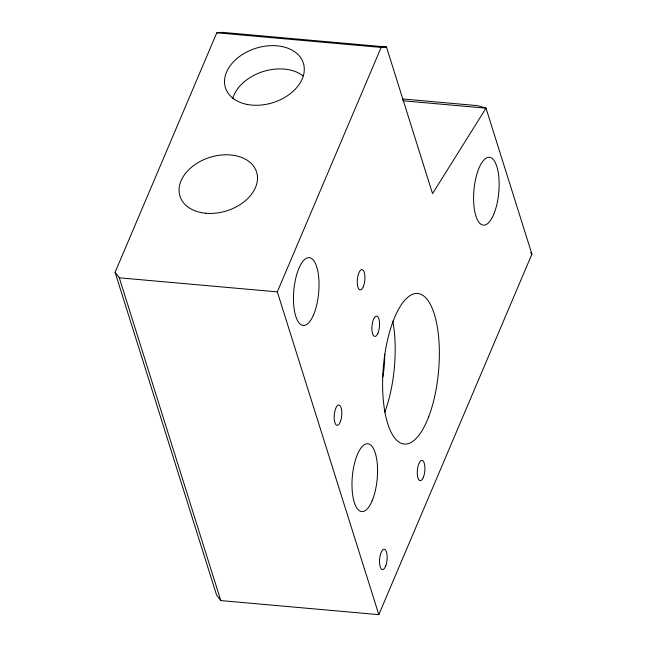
<?xml version="1.0" encoding="UTF-8"?>
<svg xmlns="http://www.w3.org/2000/svg" width="647" height="647" viewBox="0 0 647 647"><rect width="100%" height="100%" fill="white"/><g stroke="black" fill="none" stroke-linecap="round" stroke-linejoin="round"><path stroke-width="0.97" d="M402.846 100.77L486.018 108.17L531.915 254.125L378.818 614.65L220.797 600.578L216.583 595.078L115.085 272.314L216.802 32.779L222.147 32.35L386.469 46.996L432.544 193.607L486.018 108.17L477.753 105.671L402.483 98.942M378.818 614.65L277.32 291.878L381.132 47.425L386.469 46.996M216.802 32.779L381.132 47.425M115.085 272.314L119.299 277.814L277.32 291.878M530.71 252.556L531.915 254.125M119.299 277.814L220.797 600.578M232.685 98.7A40.85 28.5 -17.5 0 1 262.771 71.663A40.85 28.5 -17.5 0 1 303.208 75.966M392.802 321.147A75.578 27.684 -84.9 0 1 384.763 412.212M384.706 354.192A47.66 17.461 -84.9 0 1 382.757 377.266M205.916 213.259A40.171 28.031 -17.5 0 0 256.713 172.417A40.171 28.031 -17.5 0 0 192.224 166.675A40.171 28.031 -17.5 0 0 205.916 213.259M246.992 104.402A40.85 28.5 -17.5 0 0 304.195 67.239A40.85 28.5 -17.5 0 0 242.018 54.752A40.85 28.5 -17.5 0 0 246.992 104.402M428.71 416.725A75.578 27.684 -84.9 0 0 421.31 294.498A75.578 27.684 -84.9 0 0 382.927 395.099A75.578 27.684 -84.9 0 0 428.71 416.725M340.387 421.658A10.215 3.745 -84.9 0 0 339.384 405.143A10.215 3.745 -84.9 0 0 334.2 418.738A10.215 3.745 -84.9 0 0 340.387 421.658M385.741 565.907A10.215 3.745 -84.9 0 0 384.747 549.392A10.215 3.745 -84.9 0 0 379.554 562.979A10.215 3.745 -84.9 0 0 385.741 565.907M377.921 333.262A10.215 3.745 -84.9 0 0 377.355 316.375A10.215 3.745 -84.9 0 0 371.904 329.21A10.215 3.745 -84.9 0 0 377.921 333.262M423.284 477.51A10.215 3.745 -84.9 0 0 422.709 460.624A10.215 3.745 -84.9 0 0 417.266 473.45A10.215 3.745 -84.9 0 0 423.284 477.51M363.29 286.734A10.215 3.745 -84.9 0 0 362.724 269.848A10.215 3.745 -84.9 0 0 357.273 282.682A10.215 3.745 -84.9 0 0 363.29 286.734M372.082 500.932A34.04 12.471 -84.9 0 0 370.189 444.651A34.04 12.471 -84.9 0 0 352.025 487.426A34.04 12.471 -84.9 0 0 372.082 500.932M493.677 214.48A34.04 12.471 -84.9 0 0 491.777 158.2A34.04 12.471 -84.9 0 0 473.62 200.974A34.04 12.471 -84.9 0 0 493.677 214.48M313.552 314.814A34.04 12.471 -84.9 0 0 311.66 258.533A34.04 12.471 -84.9 0 0 293.503 301.3A34.04 12.471 -84.9 0 0 313.552 314.814"/></g></svg>
